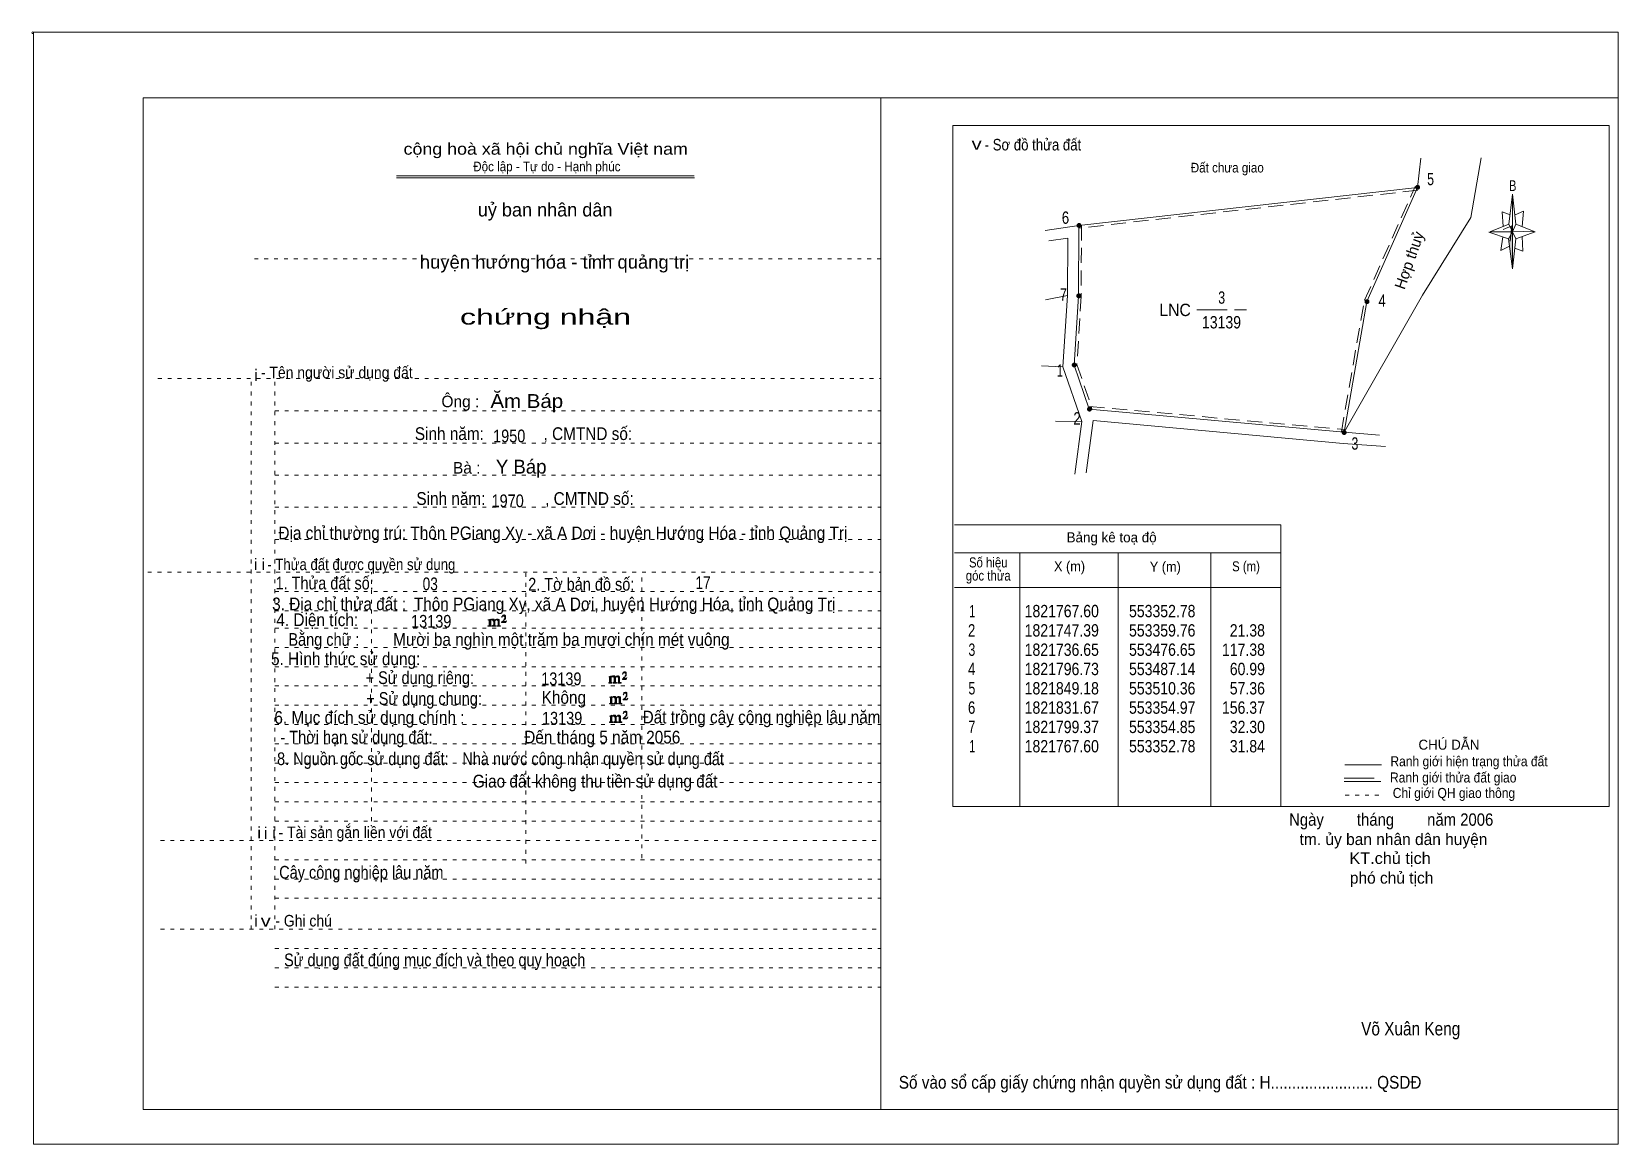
# Model space of a CAD drawing. Header units: centimetres. Extents: x -1.6 to 39.5, y -3.3 to 25.5.
import ezdxf
from ezdxf.enums import TextEntityAlignment as Align

# ---------------------------------------------------------------- set-up
doc = ezdxf.new("R2010")
doc.units = ezdxf.units.CM
doc.header["$LTSCALE"] = 0.13
for name, pattern in [('DOTTED', [1.5, 0.3, -1.2]), ('LONG_DASHED', [7.5, 6, -1.5]), ('MEDIUM_DASHED', [4.5, 3, -1.5])]:
    doc.linetypes.add(name, pattern=pattern)
for name, color, linetype, lineweight in [('1', 7, 'DOTTED', 13), ('10', 7, 'Continuous', 13), ('32', 7, 'LONG_DASHED', 13), ('33', 7, 'LONG_DASHED', 13), ('4', 7, 'Continuous', 13), ('5', 7, 'Continuous', 13), ('50', 7, 'Continuous', 13)]:
    doc.layers.add(name, color=color, linetype=linetype, lineweight=lineweight)
doc.layers.add('30', color=7, linetype='Continuous')

msp = doc.modelspace()

# ---------------------------------------------------------------- hatches: boundary and pattern name
at = {"layer": '32'}
for points in [[(34.363, 21.465, 1), (34.263, 21.465, 1)], [(25.596, 20.477, 1), (25.495, 20.477, 1)], [(25.589, 18.654, 1), (25.489, 18.654, 1)], [(33.053, 18.505, 1), (32.953, 18.505, 1)], [(25.472, 16.862, 1), (25.372, 16.862, 1)], [(25.866, 15.721, 1), (25.766, 15.721, 1)], [(32.461, 15.115, 1), (32.361, 15.115, 1)]]:
    msp.add_hatch(color=256, dxfattribs=at).paths.add_polyline_path(points)
at = {"layer": '5'}
msp.add_hatch(color=256, dxfattribs=at).paths.add_polyline_path([(36.77, 20.31), (36.77, 19.35), (36.67, 20.13)])
at = {"layer": '50'}
for points in [[(10.27, 10.13), (10.27, 10.12), (10.27, 10.11), (10.25, 10.11), (10.24, 10.11), (10.24, 10.1), (10.33, 10.1), (10.33, 10.11), (10.32, 10.11), (10.31, 10.11), (10.31, 10.12), (10.31, 10.13), (10.31, 10.24), (10.31, 10.25), (10.32, 10.26), (10.34, 10.26), (10.35, 10.26), (10.36, 10.26), (10.37, 10.25), (10.39, 10.22), (10.39, 10.13), (10.37, 10.12), (10.37, 10.11), (10.36, 10.11), (10.35, 10.11), (10.35, 10.1), (10.44, 10.1), (10.44, 10.11), (10.43, 10.11), (10.42, 10.11), (10.42, 10.12), (10.42, 10.13), (10.42, 10.24), (10.44, 10.26), (10.45, 10.26), (10.46, 10.26), (10.49, 10.26), (10.49, 10.25), (10.5, 10.24), (10.5, 10.22), (10.5, 10.13), (10.5, 10.12), (10.49, 10.11), (10.49, 10.11), (10.47, 10.11), (10.47, 10.1), (10.56, 10.1), (10.56, 10.11), (10.55, 10.11), (10.54, 10.11), (10.53, 10.12), (10.53, 10.13), (10.53, 10.2), (10.53, 10.25), (10.53, 10.26), (10.52, 10.27), (10.5, 10.28), (10.47, 10.28), (10.46, 10.28), (10.44, 10.27), (10.41, 10.25), (10.41, 10.26), (10.4, 10.28), (10.39, 10.28), (10.37, 10.28), (10.35, 10.28), (10.34, 10.28), (10.32, 10.26), (10.31, 10.26), (10.31, 10.25), (10.31, 10.25), (10.31, 10.26), (10.31, 10.28), (10.24, 10.26), (10.24, 10.26), (10.25, 10.26), (10.27, 10.25), (10.27, 10.24), (10.27, 10.23)], [(10.69, 10.19), (10.72, 10.24), (10.72, 10.24), (10.71, 10.22), (10.69, 10.22), (10.68, 10.22), (10.63, 10.22), (10.66, 10.26), (10.67, 10.27), (10.69, 10.28), (10.69, 10.3), (10.69, 10.32), (10.69, 10.34), (10.69, 10.35), (10.69, 10.37), (10.68, 10.38), (10.67, 10.38), (10.66, 10.39), (10.65, 10.39), (10.63, 10.38), (10.63, 10.38), (10.62, 10.37), (10.61, 10.35), (10.59, 10.33), (10.61, 10.33), (10.61, 10.35), (10.62, 10.35), (10.63, 10.36), (10.65, 10.36), (10.66, 10.36), (10.67, 10.35), (10.68, 10.35), (10.68, 10.32), (10.68, 10.3), (10.66, 10.28), (10.66, 10.26), (10.65, 10.25), (10.59, 10.2), (10.59, 10.19)], [(13.39, 8.66), (13.39, 8.65), (13.39, 8.64), (13.38, 8.64), (13.37, 8.64), (13.37, 8.62), (13.45, 8.62), (13.45, 8.64), (13.44, 8.64), (13.43, 8.64), (13.43, 8.65), (13.43, 8.66), (13.43, 8.77), (13.43, 8.78), (13.44, 8.79), (13.47, 8.79), (13.48, 8.79), (13.49, 8.79), (13.5, 8.78), (13.51, 8.74), (13.51, 8.66), (13.5, 8.65), (13.5, 8.64), (13.49, 8.64), (13.48, 8.64), (13.48, 8.62), (13.57, 8.62), (13.57, 8.64), (13.55, 8.64), (13.54, 8.64), (13.54, 8.65), (13.54, 8.66), (13.54, 8.77), (13.57, 8.79), (13.58, 8.79), (13.59, 8.79), (13.61, 8.79), (13.61, 8.78), (13.62, 8.77), (13.62, 8.74), (13.62, 8.66), (13.62, 8.65), (13.61, 8.64), (13.61, 8.64), (13.6, 8.64), (13.6, 8.62), (13.69, 8.62), (13.69, 8.64), (13.67, 8.64), (13.66, 8.64), (13.65, 8.65), (13.65, 8.66), (13.65, 8.73), (13.65, 8.78), (13.65, 8.79), (13.64, 8.8), (13.62, 8.81), (13.6, 8.81), (13.59, 8.81), (13.57, 8.8), (13.53, 8.78), (13.53, 8.79), (13.52, 8.81), (13.51, 8.81), (13.5, 8.81), (13.48, 8.81), (13.47, 8.81), (13.44, 8.79), (13.43, 8.79), (13.43, 8.78), (13.43, 8.78), (13.43, 8.79), (13.43, 8.81), (13.37, 8.79), (13.37, 8.79), (13.38, 8.79), (13.39, 8.78), (13.39, 8.77), (13.39, 8.76)], [(13.82, 8.72), (13.84, 8.77), (13.84, 8.77), (13.83, 8.74), (13.82, 8.74), (13.81, 8.74), (13.75, 8.74), (13.79, 8.79), (13.8, 8.8), (13.82, 8.81), (13.82, 8.83), (13.82, 8.84), (13.82, 8.87), (13.82, 8.88), (13.82, 8.9), (13.81, 8.91), (13.8, 8.91), (13.79, 8.92), (13.77, 8.92), (13.75, 8.91), (13.75, 8.91), (13.74, 8.9), (13.73, 8.88), (13.72, 8.86), (13.73, 8.86), (13.73, 8.88), (13.74, 8.88), (13.75, 8.89), (13.77, 8.89), (13.79, 8.89), (13.8, 8.88), (13.81, 8.88), (13.81, 8.84), (13.81, 8.83), (13.79, 8.81), (13.79, 8.79), (13.77, 8.78), (13.72, 8.73), (13.72, 8.72)], [(13.41, 8.12), (13.41, 8.11), (13.41, 8.1), (13.4, 8.1), (13.39, 8.1), (13.39, 8.09), (13.48, 8.09), (13.48, 8.1), (13.47, 8.1), (13.45, 8.1), (13.45, 8.11), (13.45, 8.12), (13.45, 8.23), (13.45, 8.24), (13.47, 8.26), (13.49, 8.26), (13.5, 8.26), (13.51, 8.26), (13.52, 8.24), (13.53, 8.21), (13.53, 8.12), (13.52, 8.11), (13.52, 8.1), (13.51, 8.1), (13.5, 8.1), (13.5, 8.09), (13.59, 8.09), (13.59, 8.1), (13.58, 8.1), (13.57, 8.1), (13.57, 8.11), (13.57, 8.12), (13.57, 8.23), (13.59, 8.26), (13.6, 8.26), (13.61, 8.26), (13.63, 8.26), (13.63, 8.24), (13.64, 8.23), (13.64, 8.21), (13.64, 8.12), (13.64, 8.11), (13.63, 8.1), (13.63, 8.1), (13.62, 8.1), (13.62, 8.09), (13.71, 8.09), (13.71, 8.1), (13.7, 8.1), (13.69, 8.1), (13.67, 8.11), (13.67, 8.12), (13.67, 8.2), (13.67, 8.24), (13.67, 8.26), (13.66, 8.27), (13.64, 8.28), (13.62, 8.28), (13.61, 8.28), (13.59, 8.27), (13.55, 8.24), (13.55, 8.26), (13.54, 8.28), (13.53, 8.28), (13.52, 8.28), (13.5, 8.28), (13.49, 8.28), (13.47, 8.26), (13.45, 8.26), (13.45, 8.24), (13.45, 8.24), (13.45, 8.26), (13.45, 8.28), (13.39, 8.26), (13.39, 8.26), (13.4, 8.26), (13.41, 8.24), (13.41, 8.23), (13.41, 8.22)], [(13.84, 8.19), (13.86, 8.23), (13.86, 8.23), (13.85, 8.21), (13.84, 8.21), (13.83, 8.21), (13.77, 8.21), (13.81, 8.26), (13.82, 8.27), (13.84, 8.28), (13.84, 8.3), (13.84, 8.31), (13.84, 8.33), (13.84, 8.34), (13.84, 8.37), (13.83, 8.38), (13.82, 8.38), (13.81, 8.39), (13.8, 8.39), (13.77, 8.38), (13.77, 8.38), (13.76, 8.37), (13.75, 8.34), (13.74, 8.32), (13.75, 8.32), (13.75, 8.34), (13.76, 8.34), (13.77, 8.36), (13.8, 8.36), (13.81, 8.36), (13.82, 8.34), (13.83, 8.34), (13.83, 8.31), (13.83, 8.3), (13.81, 8.28), (13.81, 8.26), (13.8, 8.24), (13.74, 8.2), (13.74, 8.19)], [(13.84, 7.7), (13.86, 7.75), (13.86, 7.75), (13.85, 7.72), (13.84, 7.72), (13.83, 7.72), (13.77, 7.72), (13.81, 7.77), (13.82, 7.78), (13.84, 7.79), (13.84, 7.81), (13.84, 7.82), (13.84, 7.85), (13.84, 7.86), (13.84, 7.88), (13.83, 7.89), (13.82, 7.89), (13.81, 7.9), (13.79, 7.9), (13.77, 7.89), (13.77, 7.89), (13.76, 7.88), (13.75, 7.86), (13.74, 7.84), (13.75, 7.84), (13.75, 7.86), (13.76, 7.86), (13.77, 7.87), (13.79, 7.87), (13.81, 7.87), (13.82, 7.86), (13.83, 7.86), (13.83, 7.82), (13.83, 7.81), (13.81, 7.79), (13.81, 7.77), (13.79, 7.76), (13.74, 7.71), (13.74, 7.7)], [(13.41, 7.64), (13.41, 7.63), (13.41, 7.62), (13.4, 7.62), (13.39, 7.62), (13.39, 7.6), (13.47, 7.6), (13.47, 7.62), (13.46, 7.62), (13.45, 7.62), (13.45, 7.63), (13.45, 7.64), (13.45, 7.75), (13.45, 7.76), (13.46, 7.77), (13.49, 7.77), (13.5, 7.77), (13.51, 7.77), (13.52, 7.76), (13.53, 7.72), (13.53, 7.64), (13.52, 7.63), (13.52, 7.62), (13.51, 7.62), (13.5, 7.62), (13.5, 7.6), (13.59, 7.6), (13.59, 7.62), (13.57, 7.62), (13.56, 7.62), (13.56, 7.63), (13.56, 7.64), (13.56, 7.75), (13.59, 7.77), (13.6, 7.77), (13.61, 7.77), (13.63, 7.77), (13.63, 7.76), (13.64, 7.75), (13.64, 7.72), (13.64, 7.64), (13.64, 7.63), (13.63, 7.62), (13.63, 7.62), (13.62, 7.62), (13.62, 7.6), (13.71, 7.6), (13.71, 7.62), (13.69, 7.62), (13.68, 7.62), (13.67, 7.63), (13.67, 7.64), (13.67, 7.71), (13.67, 7.76), (13.67, 7.77), (13.66, 7.78), (13.64, 7.79), (13.62, 7.79), (13.61, 7.79), (13.59, 7.78), (13.55, 7.76), (13.55, 7.77), (13.54, 7.79), (13.53, 7.79), (13.52, 7.79), (13.5, 7.79), (13.49, 7.79), (13.46, 7.77), (13.45, 7.77), (13.45, 7.76), (13.45, 7.76), (13.45, 7.77), (13.45, 7.79), (13.39, 7.77), (13.39, 7.77), (13.4, 7.77), (13.41, 7.76), (13.41, 7.75), (13.41, 7.74)]]:
    msp.add_hatch(color=256, dxfattribs=at).paths.add_polyline_path(points)

# ---------------------------------------------------------------- linework, layer by layer
at = {"layer": '1', "linetype": 'Continuous'}
for p, q in [((1.31, -2.42), (1.31, 23.78)), ((1.31, 23.78), (39.51, 23.78)), ((20.41, -2.42), (20.41, 23.78)), ((39.51, -2.42), (39.51, 23.78)), ((7.87, 21.76), (15.58, 21.76)), ((7.87, 21.71), (15.59, 21.71)), ((36.67, 20.13), (36.16, 20.3)), ((1.31, -2.42), (39.51, -2.42))]:
    msp.add_line(p, q, dxfattribs=at)
at = {"layer": '1'}
for p, q in [((4.19, 19.61), (20.41, 19.61)), ((1.69, 16.51), (20.41, 16.51)), ((4.11, 2.25), (4.11, 16.51)), ((4.72, 2.25), (4.72, 16.51)), ((4.72, 15.68), (20.41, 15.68)), ((4.72, 14.84), (20.41, 14.84)), ((4.72, 14.01), (20.41, 14.01)), ((4.72, 13.18), (20.41, 13.18)), ((4.72, 12.34), (20.41, 12.34)), ((1.43, 11.5), (20.41, 11.5)), ((7.22, 5.05), (7.22, 11.5)), ((11.22, 3.95), (11.22, 11.5)), ((14.22, 4.09), (14.22, 11.5)), ((4.72, 11), (20.41, 11)), ((4.72, 10.5), (20.41, 10.5)), ((4.72, 10.05), (20.41, 10.05)), ((4.72, 9.55), (20.41, 9.55)), ((4.72, 9.05), (20.41, 9.05)), ((4.72, 8.55), (20.41, 8.55)), ((4.72, 8.05), (20.41, 8.05)), ((4.72, 7.55), (20.41, 7.55)), ((4.72, 7.05), (20.41, 7.05)), ((4.72, 6.55), (20.41, 6.55)), ((4.72, 6.05), (20.41, 6.05)), ((4.72, 5.55), (20.41, 5.55)), ((4.72, 5.05), (20.41, 5.05)), ((1.76, 4.55), (20.41, 4.55)), ((4.72, 4.05), (20.41, 4.05)), ((4.72, 3.55), (20.41, 3.55)), ((4.72, 3.05), (20.41, 3.05)), ((1.76, 2.25), (20.41, 2.25)), ((4.72, 1.75), (20.41, 1.75)), ((4.72, 1.25), (20.41, 1.25)), ((4.72, 0.75), (20.41, 0.75))]:
    msp.add_line(p, q, dxfattribs=at)
at = {"layer": '1', "linetype": 'Continuous'}
msp.add_lwpolyline([(-1.53, -3.32), (39.51, -3.32), (39.51, 25.48), (-1.53, 25.48)], close=True, dxfattribs=at)
msp.add_lwpolyline([(36.68, 19.93), (36.47, 19.83), (36.52, 20.18)], dxfattribs=at)
at = {"layer": '10'}
for p, q in [((34.31, 21.46), (34.4, 22.22)), ((25.54, 20.48), (24.67, 20.35)), ((24.68, 18.55), (25.25, 18.66)), ((25.25, 18.66), (25.13, 16.82)), ((24.57, 16.84), (25.13, 16.82)), ((25.13, 16.82), (25.62, 15.4)), ((24.94, 15.41), (25.62, 15.4)), ((25.62, 15.4), (25.44, 14.04)), ((32.41, 15.12), (33.33, 15.05))]:
    msp.add_line(p, q, dxfattribs=at)
at = {"layer": '10', "linetype": 'MEDIUM_DASHED'}
for p, q in [((34.32, 21.39), (25.55, 20.41)), ((32.94, 18.54), (34.25, 21.49)), ((32.34, 15.13), (32.93, 18.52)), ((25.49, 16.88), (25.88, 15.74)), ((25.82, 15.79), (32.42, 15.19))]:
    msp.add_line(p, q, dxfattribs=at)
at = {"layer": '10'}
for points in [[(35.96, 22.23), (35.69, 20.68), (34.44, 18.67), (32.41, 15.12)], [(25.25, 18.66), (25.26, 20.15), (24.76, 20.08)], [(33.48, 14.75), (32.39, 14.83), (25.91, 15.43), (25.73, 14.07)]]:
    msp.add_lwpolyline(points, dxfattribs=at)
msp.add_lwpolyline([(25.54, 20.48), (25.53, 18.65), (25.42, 16.86), (25.81, 15.72), (32.41, 15.12), (33, 18.51), (34.31, 21.46)], close=True, dxfattribs=at)
at = {"layer": '10', "linetype": 'MEDIUM_DASHED'}
msp.add_lwpolyline([(25.61, 20.48), (25.6, 18.65), (25.49, 16.86)], dxfattribs=at)
at = {"layer": '32'}
for centre in [(34.313, 21.465), (25.546, 20.477), (25.539, 18.654), (33.003, 18.505), (25.422, 16.862), (25.816, 15.721), (32.411, 15.115)]:
    msp.add_circle(centre, 0.05, dxfattribs=at)
at = {"layer": '33'}
msp.add_line((28.6, 18.29), (29.88, 18.29), dxfattribs=at)
at = {"layer": '4'}
for p, q in [((22.32, 12.72), (30.77, 12.72)), ((30.77, 5.43), (30.77, 12.72)), ((22.32, 12), (30.77, 12)), ((24.01, 5.43), (24.01, 12)), ((26.56, 5.43), (26.56, 12)), ((28.96, 12), (28.96, 5.43)), ((22.32, 11.1), (30.77, 11.1)), ((32.43, 6.51), (33.38, 6.51)), ((32.41, 6.08), (33.36, 6.08))]:
    msp.add_line(p, q, dxfattribs=at)
at = {"layer": '4', "linetype": 'LONG_DASHED'}
msp.add_line((32.41, 6.16), (33.36, 6.16), dxfattribs=at)
at = {"layer": '4', "linetype": 'DOTTED'}
msp.add_line((32.44, 5.72), (33.43, 5.72), dxfattribs=at)
at = {"layer": '4'}
msp.add_lwpolyline([(22.28, 23.07), (39.27, 23.07), (39.27, 5.43), (22.28, 5.43)], close=True, dxfattribs=at)
msp.add_circle((-1.55, 25.47), 0.025, dxfattribs=at)
at = {"layer": '5'}
for p, q in [((36.68, 20.51), (36.77, 21.29)), ((36.86, 20.51), (37.36, 20.31)), ((37.02, 20.19), (37.04, 19.81)), ((36.86, 20.13), (36.77, 19.35)), ((37.04, 19.81), (36.83, 19.89))]:
    msp.add_line(p, q, dxfattribs=at)
for points in [[(36.77, 21.29), (36.86, 20.51), (36.77, 20.31)], [(36.77, 20.31), (36.18, 20.31), (36.68, 20.51), (36.86, 20.13), (37.36, 20.31), (36.77, 20.33)], [(36.77, 20.31), (36.77, 19.35), (36.67, 20.13)]]:
    msp.add_lwpolyline(points, close=True, dxfattribs=at)
for points in [[(36.71, 20.75), (36.5, 20.83), (36.53, 20.45)], [(36.84, 20.75), (37.06, 20.85), (37.02, 20.45)], [(36.77, 20.31), (36.68, 20.51), (36.18, 20.31)], [(36.53, 20.37), (36.75, 20.47), (36.71, 20.07)], [(36.77, 20.31), (36.86, 20.13), (37.36, 20.31)]]:
    msp.add_lwpolyline(points, dxfattribs=at)
at = {"layer": '50'}
for points in [[(10.27, 10.13), (10.27, 10.12), (10.27, 10.11), (10.25, 10.11), (10.24, 10.11), (10.24, 10.1), (10.33, 10.1), (10.33, 10.11), (10.32, 10.11), (10.31, 10.11), (10.31, 10.12), (10.31, 10.13), (10.31, 10.24), (10.31, 10.25), (10.32, 10.26), (10.34, 10.26), (10.35, 10.26), (10.36, 10.26), (10.37, 10.25), (10.39, 10.22), (10.39, 10.13), (10.37, 10.12), (10.37, 10.11), (10.36, 10.11), (10.35, 10.11), (10.35, 10.1), (10.44, 10.1), (10.44, 10.11), (10.43, 10.11), (10.42, 10.11), (10.42, 10.12), (10.42, 10.13), (10.42, 10.24), (10.44, 10.26), (10.45, 10.26), (10.46, 10.26), (10.49, 10.26), (10.49, 10.25), (10.5, 10.24), (10.5, 10.22), (10.5, 10.13), (10.5, 10.12), (10.49, 10.11), (10.49, 10.11), (10.47, 10.11), (10.47, 10.1), (10.56, 10.1), (10.56, 10.11), (10.55, 10.11), (10.54, 10.11), (10.53, 10.12), (10.53, 10.13), (10.53, 10.2), (10.53, 10.25), (10.53, 10.26), (10.52, 10.27), (10.5, 10.28), (10.47, 10.28), (10.46, 10.28), (10.44, 10.27), (10.41, 10.25), (10.41, 10.26), (10.4, 10.28), (10.39, 10.28), (10.37, 10.28), (10.35, 10.28), (10.34, 10.28), (10.32, 10.26), (10.31, 10.26), (10.31, 10.25), (10.31, 10.25), (10.31, 10.26), (10.31, 10.28), (10.24, 10.26), (10.24, 10.26), (10.25, 10.26), (10.27, 10.25), (10.27, 10.24), (10.27, 10.23)], [(10.69, 10.19), (10.72, 10.24), (10.72, 10.24), (10.71, 10.22), (10.69, 10.22), (10.68, 10.22), (10.63, 10.22), (10.66, 10.26), (10.67, 10.27), (10.69, 10.28), (10.69, 10.3), (10.69, 10.32), (10.69, 10.34), (10.69, 10.35), (10.69, 10.37), (10.68, 10.38), (10.67, 10.38), (10.66, 10.39), (10.65, 10.39), (10.63, 10.38), (10.63, 10.38), (10.62, 10.37), (10.61, 10.35), (10.59, 10.33), (10.61, 10.33), (10.61, 10.35), (10.62, 10.35), (10.63, 10.36), (10.65, 10.36), (10.66, 10.36), (10.67, 10.35), (10.68, 10.35), (10.68, 10.32), (10.68, 10.3), (10.66, 10.28), (10.66, 10.26), (10.65, 10.25), (10.59, 10.2), (10.59, 10.19)], [(13.39, 8.66), (13.39, 8.65), (13.39, 8.64), (13.38, 8.64), (13.37, 8.64), (13.37, 8.62), (13.45, 8.62), (13.45, 8.64), (13.44, 8.64), (13.43, 8.64), (13.43, 8.65), (13.43, 8.66), (13.43, 8.77), (13.43, 8.78), (13.44, 8.79), (13.47, 8.79), (13.48, 8.79), (13.49, 8.79), (13.5, 8.78), (13.51, 8.74), (13.51, 8.66), (13.5, 8.65), (13.5, 8.64), (13.49, 8.64), (13.48, 8.64), (13.48, 8.62), (13.57, 8.62), (13.57, 8.64), (13.55, 8.64), (13.54, 8.64), (13.54, 8.65), (13.54, 8.66), (13.54, 8.77), (13.57, 8.79), (13.58, 8.79), (13.59, 8.79), (13.61, 8.79), (13.61, 8.78), (13.62, 8.77), (13.62, 8.74), (13.62, 8.66), (13.62, 8.65), (13.61, 8.64), (13.61, 8.64), (13.6, 8.64), (13.6, 8.62), (13.69, 8.62), (13.69, 8.64), (13.67, 8.64), (13.66, 8.64), (13.65, 8.65), (13.65, 8.66), (13.65, 8.73), (13.65, 8.78), (13.65, 8.79), (13.64, 8.8), (13.62, 8.81), (13.6, 8.81), (13.59, 8.81), (13.57, 8.8), (13.53, 8.78), (13.53, 8.79), (13.52, 8.81), (13.51, 8.81), (13.5, 8.81), (13.48, 8.81), (13.47, 8.81), (13.44, 8.79), (13.43, 8.79), (13.43, 8.78), (13.43, 8.78), (13.43, 8.79), (13.43, 8.81), (13.37, 8.79), (13.37, 8.79), (13.38, 8.79), (13.39, 8.78), (13.39, 8.77), (13.39, 8.76)], [(13.82, 8.72), (13.84, 8.77), (13.84, 8.77), (13.83, 8.74), (13.82, 8.74), (13.81, 8.74), (13.75, 8.74), (13.79, 8.79), (13.8, 8.8), (13.82, 8.81), (13.82, 8.83), (13.82, 8.84), (13.82, 8.87), (13.82, 8.88), (13.82, 8.9), (13.81, 8.91), (13.8, 8.91), (13.79, 8.92), (13.77, 8.92), (13.75, 8.91), (13.75, 8.91), (13.74, 8.9), (13.73, 8.88), (13.72, 8.86), (13.73, 8.86), (13.73, 8.88), (13.74, 8.88), (13.75, 8.89), (13.77, 8.89), (13.79, 8.89), (13.8, 8.88), (13.81, 8.88), (13.81, 8.84), (13.81, 8.83), (13.79, 8.81), (13.79, 8.79), (13.77, 8.78), (13.72, 8.73), (13.72, 8.72)], [(13.41, 8.12), (13.41, 8.11), (13.41, 8.1), (13.4, 8.1), (13.39, 8.1), (13.39, 8.09), (13.48, 8.09), (13.48, 8.1), (13.47, 8.1), (13.45, 8.1), (13.45, 8.11), (13.45, 8.12), (13.45, 8.23), (13.45, 8.24), (13.47, 8.26), (13.49, 8.26), (13.5, 8.26), (13.51, 8.26), (13.52, 8.24), (13.53, 8.21), (13.53, 8.12), (13.52, 8.11), (13.52, 8.1), (13.51, 8.1), (13.5, 8.1), (13.5, 8.09), (13.59, 8.09), (13.59, 8.1), (13.58, 8.1), (13.57, 8.1), (13.57, 8.11), (13.57, 8.12), (13.57, 8.23), (13.59, 8.26), (13.6, 8.26), (13.61, 8.26), (13.63, 8.26), (13.63, 8.24), (13.64, 8.23), (13.64, 8.21), (13.64, 8.12), (13.64, 8.11), (13.63, 8.1), (13.63, 8.1), (13.62, 8.1), (13.62, 8.09), (13.71, 8.09), (13.71, 8.1), (13.7, 8.1), (13.69, 8.1), (13.67, 8.11), (13.67, 8.12), (13.67, 8.2), (13.67, 8.24), (13.67, 8.26), (13.66, 8.27), (13.64, 8.28), (13.62, 8.28), (13.61, 8.28), (13.59, 8.27), (13.55, 8.24), (13.55, 8.26), (13.54, 8.28), (13.53, 8.28), (13.52, 8.28), (13.5, 8.28), (13.49, 8.28), (13.47, 8.26), (13.45, 8.26), (13.45, 8.24), (13.45, 8.24), (13.45, 8.26), (13.45, 8.28), (13.39, 8.26), (13.39, 8.26), (13.4, 8.26), (13.41, 8.24), (13.41, 8.23), (13.41, 8.22)], [(13.84, 8.19), (13.86, 8.23), (13.86, 8.23), (13.85, 8.21), (13.84, 8.21), (13.83, 8.21), (13.77, 8.21), (13.81, 8.26), (13.82, 8.27), (13.84, 8.28), (13.84, 8.3), (13.84, 8.31), (13.84, 8.33), (13.84, 8.34), (13.84, 8.37), (13.83, 8.38), (13.82, 8.38), (13.81, 8.39), (13.8, 8.39), (13.77, 8.38), (13.77, 8.38), (13.76, 8.37), (13.75, 8.34), (13.74, 8.32), (13.75, 8.32), (13.75, 8.34), (13.76, 8.34), (13.77, 8.36), (13.8, 8.36), (13.81, 8.36), (13.82, 8.34), (13.83, 8.34), (13.83, 8.31), (13.83, 8.3), (13.81, 8.28), (13.81, 8.26), (13.8, 8.24), (13.74, 8.2), (13.74, 8.19)], [(13.84, 7.7), (13.86, 7.75), (13.86, 7.75), (13.85, 7.72), (13.84, 7.72), (13.83, 7.72), (13.77, 7.72), (13.81, 7.77), (13.82, 7.78), (13.84, 7.79), (13.84, 7.81), (13.84, 7.82), (13.84, 7.85), (13.84, 7.86), (13.84, 7.88), (13.83, 7.89), (13.82, 7.89), (13.81, 7.9), (13.79, 7.9), (13.77, 7.89), (13.77, 7.89), (13.76, 7.88), (13.75, 7.86), (13.74, 7.84), (13.75, 7.84), (13.75, 7.86), (13.76, 7.86), (13.77, 7.87), (13.79, 7.87), (13.81, 7.87), (13.82, 7.86), (13.83, 7.86), (13.83, 7.82), (13.83, 7.81), (13.81, 7.79), (13.81, 7.77), (13.79, 7.76), (13.74, 7.71), (13.74, 7.7)], [(13.41, 7.64), (13.41, 7.63), (13.41, 7.62), (13.4, 7.62), (13.39, 7.62), (13.39, 7.6), (13.47, 7.6), (13.47, 7.62), (13.46, 7.62), (13.45, 7.62), (13.45, 7.63), (13.45, 7.64), (13.45, 7.75), (13.45, 7.76), (13.46, 7.77), (13.49, 7.77), (13.5, 7.77), (13.51, 7.77), (13.52, 7.76), (13.53, 7.72), (13.53, 7.64), (13.52, 7.63), (13.52, 7.62), (13.51, 7.62), (13.5, 7.62), (13.5, 7.6), (13.59, 7.6), (13.59, 7.62), (13.57, 7.62), (13.56, 7.62), (13.56, 7.63), (13.56, 7.64), (13.56, 7.75), (13.59, 7.77), (13.6, 7.77), (13.61, 7.77), (13.63, 7.77), (13.63, 7.76), (13.64, 7.75), (13.64, 7.72), (13.64, 7.64), (13.64, 7.63), (13.63, 7.62), (13.63, 7.62), (13.62, 7.62), (13.62, 7.6), (13.71, 7.6), (13.71, 7.62), (13.69, 7.62), (13.68, 7.62), (13.67, 7.63), (13.67, 7.64), (13.67, 7.71), (13.67, 7.76), (13.67, 7.77), (13.66, 7.78), (13.64, 7.79), (13.62, 7.79), (13.61, 7.79), (13.59, 7.78), (13.55, 7.76), (13.55, 7.77), (13.54, 7.79), (13.53, 7.79), (13.52, 7.79), (13.5, 7.79), (13.49, 7.79), (13.46, 7.77), (13.45, 7.77), (13.45, 7.76), (13.45, 7.76), (13.45, 7.77), (13.45, 7.79), (13.39, 7.77), (13.39, 7.77), (13.4, 7.77), (13.41, 7.76), (13.41, 7.75), (13.41, 7.74)]]:
    msp.add_lwpolyline(points, close=True, dxfattribs=at)

# ---------------------------------------------------------------- texts
at = {"layer": '1'}
for s, height, width, p in [('cộng hoà xã hội chủ nghĩa Việt nam', 0.3, 1.15, (11.735, 22.31)), ('v', 0.3, 1.3, (22.895, 22.44)), ('- Sơ đồ thửa đất ', 0.3, 0.85, (24.4, 22.42)), ('Độc lập - Tự do - Hạnh phúc', 0.25, 0.9, (11.765, 21.88)), ('chứng nhận', 0.4, 1.55, (11.73, 17.91)), ('- Tên người sử dụng đất', 0.3, 0.9, (6.325, 16.52)), ('- Thửa đất được quyền sử dụng', 0.3, 0.85, (6.96, 11.55)), ('- Tài sản gắn liền với đất ', 0.3, 0.9, (6.85, 4.61)), ('v', 0.3, 1.3, (4.485, 2.32)), ('- Ghi chú', 0.3, 0.9, (5.465, 2.32))]:
    msp.add_text(s, height=height, dxfattribs=dict(at, width=width)).set_placement(p, align=Align.CENTER)
for s, height, p in [('uỷ ban nhân dân', 0.35, (11.72, 20.71)), ('i', 0.3, (4.235, 16.45)), ('i', 0.3, (4.225, 11.55)), ('i', 0.3, (4.425, 11.55)), ('i', 0.3, (4.315, 4.6)), ('i', 0.3, (4.485, 4.59)), ('i', 0.3, (4.695, 4.6)), ('i', 0.3, (4.235, 2.32))]:
    msp.add_text(s, height=height, dxfattribs=at).set_placement(p, align=Align.CENTER)
at = {"layer": '10'}
for s, height, width, p in [('Đất chưa giao', 0.25, 0.9, (29.385, 21.85)), ('Võ Xuân Keng', 0.35, 0.85, (34.135, -0.5))]:
    msp.add_text(s, height=height, dxfattribs=dict(at, width=width)).set_placement(p, align=Align.CENTER)
msp.add_text('Hợp thuỷ', height=0.2821, rotation=70.763, dxfattribs=at).set_placement((34.23, 19.529), align=Align.CENTER)
at = {"layer": '30'}
for s, width, p in [('1', 0.65, (22.86, 10.33)), ('1821767.60', 0.85, (26.06, 10.33)), ('553352.78', 0.85, (28.56, 10.33)), ('553352.78', 0.85, (28.56, 10.33)), ('2', 0.8, (22.86, 9.83)), ('1821747.39', 0.85, (26.06, 9.83)), ('553359.76', 0.85, (28.56, 9.83)), ('21.38', 0.85, (30.36, 9.83)), ('3', 0.75, (22.86, 9.33)), ('1821736.65', 0.85, (26.06, 9.33)), ('553476.65', 0.85, (28.56, 9.33)), ('117.38', 0.85, (30.36, 9.33)), ('4', 0.8, (22.86, 8.83)), ('1821796.73', 0.85, (26.06, 8.83)), ('553487.14', 0.85, (28.56, 8.83)), ('60.99', 0.85, (30.36, 8.83)), ('5', 0.75, (22.86, 8.33)), ('1821849.18', 0.85, (26.06, 8.33)), ('553510.36', 0.85, (28.56, 8.33)), ('57.36', 0.85, (30.36, 8.33)), ('6', 0.8, (22.86, 7.83)), ('1821831.67', 0.85, (26.06, 7.83)), ('553354.97', 0.85, (28.56, 7.83)), ('156.37', 0.85, (30.36, 7.83)), ('7', 0.75, (22.86, 7.33)), ('1821799.37', 0.85, (26.06, 7.33)), ('553354.85', 0.85, (28.56, 7.33)), ('32.30', 0.85, (30.36, 7.33)), ('1', 0.65, (22.86, 6.83)), ('1821767.60', 0.85, (26.06, 6.83)), ('553352.78', 0.85, (28.56, 6.83)), ('31.84', 0.85, (30.36, 6.83))]:
    msp.add_text(s, height=0.32, dxfattribs=dict(at, width=width)).set_placement(p, align=Align.RIGHT)
at = {"layer": '32'}
for s, width, p in [('5', 0.75, (34.65, 21.52)), ('6', 0.8, (25.195, 20.52)), ('7', 0.75, (25.14, 18.53)), ('4', 0.8, (33.395, 18.37)), ('1', 0.65, (25.05, 16.56)), ('2', 0.8, (25.495, 15.32)), ('3', 0.75, (32.69, 14.67))]:
    msp.add_text(s, height=0.32, dxfattribs=dict(at, width=width)).set_placement(p, align=Align.CENTER)
at = {"layer": '33'}
for s, width, p in [('3', 0.75, (29.24, 18.45)), ('13139', 0.85, (29.235, 17.81))]:
    msp.add_text(s, height=0.32, dxfattribs=dict(at, width=width)).set_placement(p, align=Align.CENTER)
at = {"layer": '33', "width": 0.95}
msp.add_text('LNC', height=0.32, dxfattribs=at).set_placement((28.44, 18.13), align=Align.RIGHT)
at = {"layer": '4'}
for s, p in [('Bảng kê toạ độ', (26.39, 12.27)), ('CHÚ DẪN', (35.125, 6.9))]:
    msp.add_text(s, height=0.2591, dxfattribs=at).set_placement(p, align=Align.CENTER)
for s, width, p in [('góc thửa', 0.85, (23.195, 11.28)), ('Số hiệu', 0.85, (23.195, 11.62)), ('X (m)', 0.95, (25.3, 11.52)), ('Y (m)', 0.95, (27.78, 11.51)), ('S (m)', 0.85, (29.87, 11.52)), ('Ranh giới hiện trạng thửa đất', 0.9, (35.645, 6.47)), ('Ranh giới thửa đất giao ', 0.9, (35.28, 6.05)), ('Chỉ giới QH giao thông', 0.9, (35.255, 5.65))]:
    msp.add_text(s, height=0.2591, dxfattribs=dict(at, width=width)).set_placement(p, align=Align.CENTER)
at = {"layer": '5', "width": 0.75}
msp.add_text('B', height=0.276, dxfattribs=at).set_placement((36.78, 21.37), align=Align.CENTER)
at = {"layer": '50'}
for s, height, width, p in [('  huyện hướng hóa - tỉnh quảng trị', 0.34, 1.05, (11.83, 19.36)), ('Ăm Báp', 0.36, 1.1, (11.245, 15.75)), ('Sinh năm:              , CMTND số: ', 0.33, 0.9, (11.215, 14.92)), ('1950', 0.33, 0.85, (10.79, 14.86)), ('Sinh năm:              , CMTND số: ', 0.33, 0.9, (11.255, 13.24)), ('1970', 0.33, 0.85, (10.75, 13.18)), ('Địa chỉ thường trú: Thôn PGiang Xy - xã A Dơi - huyện Hướng Hóa - tỉnh Quảng Trị', 0.33, 0.9, (12.18, 12.35)), ('1. Thửa đất số:  ', 0.33, 0.85, (6.115, 11.05)), ('03', 0.33, 0.8, (8.745, 11.03)), ('2. Tờ bản đồ số:  ', 0.33, 0.85, (12.76, 11.02)), ('17', 0.33, 0.8, (15.81, 11.06)), ('3. Địa chỉ thửa đất : ', 0.33, 0.9, (6.44, 10.51)), ('Thôn PGiang Xy, xã A Dơi, huyện Hướng Hóa, tỉnh Quảng Trị', 0.33, 0.9, (13.78, 10.51)), ('4. Diện tích: ', 0.33, 0.9, (5.875, 10.1)), ('13139', 0.33, 0.85, (8.77, 10.06)), ('Bằng chữ :', 0.33, 0.85, (5.99, 9.59)), ('Mười ba nghìn một trăm ba mươi chín mét vuông', 0.33, 0.9, (12.14, 9.59)), ('5. Hình thức sử dụng:', 0.33, 0.9, (6.555, 9.09)), ('+ Sử dụng riêng:', 0.33, 0.85, (8.475, 8.6)), ('13139', 0.33, 0.85, (12.14, 8.57)), ('+ Sử dụng chung:', 0.33, 0.85, (8.585, 8.06)), ('Không', 0.33, 0.9, (12.205, 8.09)), ('6. Mục đích sử dụng chính :', 0.33, 0.9, (7.17, 7.57)), ('13139', 0.33, 0.85, (12.16, 7.55)), ('Đất trồng cây công nghiệp lâu năm', 0.33, 0.9, (17.325, 7.58)), ('- Thời hạn sử dụng đất:', 0.33, 0.85, (6.835, 7.06)), ('Đến tháng 5 năm 2056', 0.33, 0.9, (13.2, 7.06)), ('8. Nguồn gốc sử dụng đất:', 0.33, 0.85, (7, 6.5)), ('Nhà nước công nhận quyền sử dụng đất ', 0.33, 0.85, (13.015, 6.5)), ('Giao đất không thu tiền sử dụng đất', 0.33, 0.9, (13.015, 5.92)), ('Ngày        tháng        năm 2006', 0.32, 0.9, (33.63, 4.93)), ('KT.chủ tịch', 0.3, 1.05, (33.6, 3.94)), ('Cây công nghiệp lâu năm', 0.33, 0.85, (6.96, 3.56)), ('Sử dụng đất đúng mục đích và theo quy hoạch', 0.33, 0.85, (8.86, 1.29)), ('Số vào sổ cấp giấy chứng nhận quyền sử dụng đất : H........................ QSDĐ', 0.33, 0.9, (27.645, -1.88))]:
    msp.add_text(s, height=height, dxfattribs=dict(at, width=width)).set_placement(p, align=Align.CENTER)
for s, height, p in [('Ông :', 0.3, (9.525, 15.77)), ('Y Báp', 0.36, (11.1, 14.05)), ('Bà :', 0.3, (9.69, 14.05)), ('tm. ủy ban nhân dân huyện ', 0.3, (33.745, 4.43)), ('phó chủ tịch', 0.3, (33.64, 3.43))]:
    msp.add_text(s, height=height, dxfattribs=at).set_placement(p, align=Align.CENTER)

doc.saveas('drawing.dxf')
